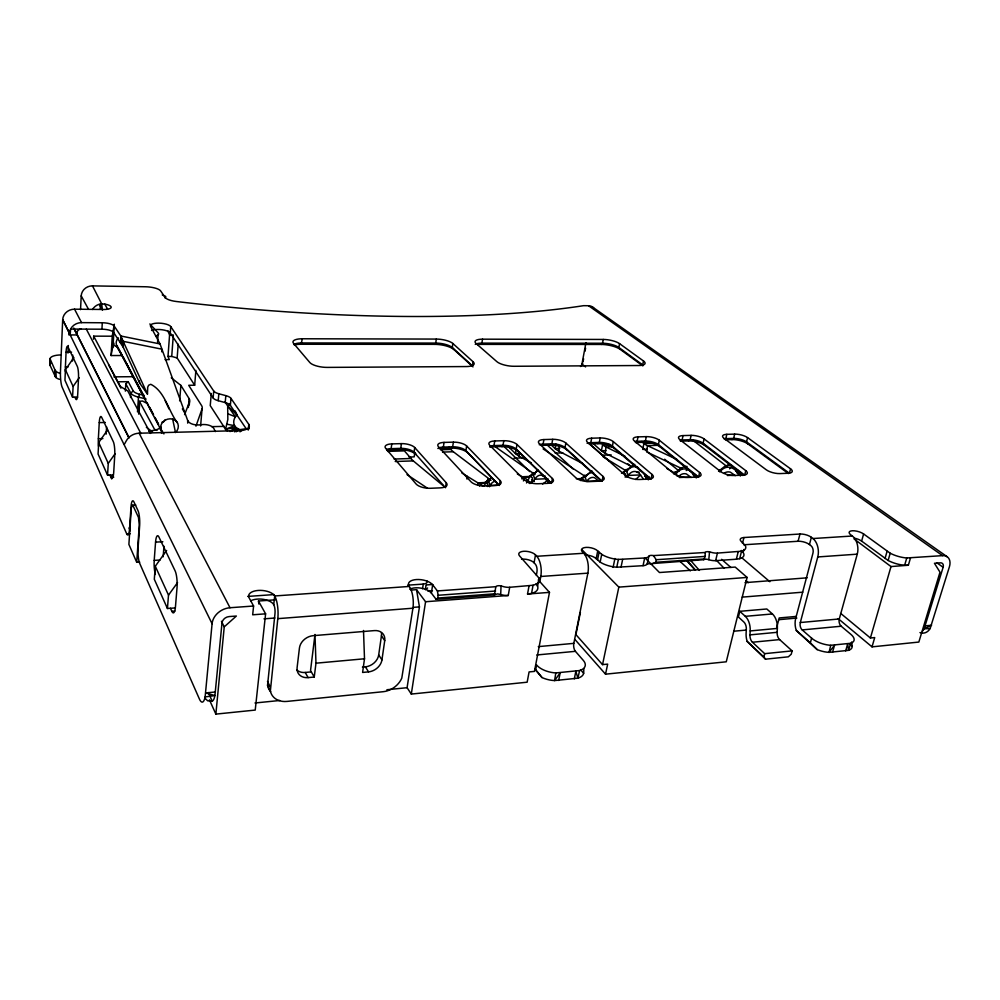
<?xml version="1.0" encoding="UTF-8"?>
<svg xmlns="http://www.w3.org/2000/svg" width="1000" height="1000" viewBox="0 0 1000 1000"><rect width="100%" height="100%" fill="white"/><g stroke="black" fill="none" stroke-linecap="round" stroke-linejoin="round"><path stroke-width="1.5" d="M225.1 402.062L227.675 405.9L227.838 419.487L225.538 429.275L227.613 431.1M409.688 589.212A12.65 5.987 8.7 0 1 421.35 588.2A12.65 5.987 8.7 0 1 431.375 593.112L436.087 599.288L494.412 594.913L495.85 586.688A4.7 2.163 10.3 0 1 501.05 585.925L503.975 586.775A9.325 4.263 10.4 0 0 509.7 587.288L533.062 585.25A18.462 8.338 10.6 0 0 539.075 578.138L519.575 555.913A8.95 3.912 10.6 0 1 523.763 551.275A8.95 3.912 10.6 0 1 535.513 554.9L536.788 556.275A14.875 6.725 85.8 0 1 540.775 576.475L539.637 582.525M81.225 329.113C78.213 328.913 75.9 332.225 77.162 334.95L70.175 334.938L70.588 329.062L101.938 329.2A10.312 3.337 4.1 0 1 113.338 331.987L123.312 347.375L139.725 383.188L147.475 394.087L147.7 387.212L148.637 385.238L150.75 384.288C165.05 391.325 168.3 411.012 177.438 422.775M59.662 379.4A13.312 4.65 3.2 0 1 55.712 377.388L50.087 365.412L50.263 358.288A13.125 4.45 3.3 0 1 61.262 354.938M54.812 376.238L55.062 370.188L50.338 359.462L50.087 365.412M509.7 587.288L508.237 595.487A9.312 4.3 10.4 0 1 500.7 594.438L501.05 585.925M50.263 358.288L50 364.312A13.1 4.487 3.2 0 1 50.7 363.263M65.4 371.562A9.038 1.538 88.8 0 1 65.4 366.938L66.075 352.175A9.087 1.55 88.9 0 1 67.962 346.838L77.312 366.388A9.363 1.65 88.8 0 1 78.5 378.562L77.75 393.825A9.325 1.638 88.7 0 1 75.725 398.975L74.938 397.225M73.9 357.537L65.425 369.712L64.95 380.262L72.575 397.25L77.75 397.188M67.975 353.088L68.325 345.5M68.812 334.9L69.025 330.35M72.525 361L72.8 355.112M72.575 397.25L73.1 386.475L65.425 369.712M80.538 309.65L81.213 295.875A10.775 10.05 -14.9 0 1 92.487 285.887L145.438 286.762A12.938 3.862 5 0 1 160.662 290.925L165.212 297.525A12.95 3.912 5.3 0 0 176.325 301.5A507.75 114.65 6.4 0 0 583.587 305.675L588.562 305.738A9.513 7.788 -53.7 0 1 593.913 308.438M93.537 339.2L93.7 336.15L112.238 336.2L114.312 324.188L112.938 347.725M100.25 309.237L100.538 303.95L104.938 304.137A9.075 2.8 4.3 0 1 111.188 307.4A9.075 2.8 4.3 0 1 103.825 309.488L74.55 309.188A11.375 10.5 -13.5 0 0 62.688 319.688L60.4 373.162A13.35 2.225 88.8 0 0 62.075 387L126.713 533.862L130.363 533.675M101.938 329.2L102.287 322.762L81.538 322.625A11.638 10.688 -15 0 0 70.588 329.062M98.537 446.362A10.05 1.9 88.4 0 1 98.362 438.713L99.25 422.612A10.1 1.925 88.5 0 1 101.638 417.238L113.287 441.613A10.45 2.062 88.3 0 1 114.738 455.462L113.725 472.175A10.412 2.037 88.2 0 1 111.15 477.25L113.763 477.163M107.575 429.963L98.713 442.512L98.075 454.025L107.562 475.163L113.287 474.963M56.05 371.4L55.712 377.388L55.062 370.188L56.05 371.4A13.338 4.612 3.3 0 0 60.425 373.488M106.163 434.137L106.587 426.838M111.112 355.55L113.212 343.175L113.9 343.15L113.863 344.812A8.688 2.875 4.2 0 0 116.825 346.675L122.212 355.525L111.112 355.55L112.238 336.2M792.125 650.888L764.7 653.662L752.425 642.237A6.688 3.862 82.1 0 1 749.975 634.875L750.2 630.938A13.213 7.562 82.5 0 0 745.325 616.337L739.812 611.312L738.413 617L743.9 622.05A6.612 3.775 82.5 0 1 746.325 629.325L746.112 633.263A13.388 7.725 82.1 0 0 747.163 641.413L765.512 659.175L788.35 656.825L791.237 654.212L792.125 650.888L779.638 639.6A6.637 3.938 81.8 0 1 777.138 632.312L777.375 628.4A13.1 7.7 82.2 0 0 772.412 613.95L766.8 608.987L739.812 611.312M107.562 475.163L108.263 463.375L98.713 442.512M123.45 343.15L120.438 342.537L120.838 336L114.2 326.075A10.337 3.312 4.1 0 0 102.287 322.762M125.35 391.138L125.8 383.837L128.225 381.688L133.238 390.9A11.762 4.213 4.2 0 0 139.637 394.275L144.1 395.337M130.512 397.512L130.787 393.075L125.8 383.837M137.487 411.962L138.463 397.137L139.637 394.275M138.675 414.113L139.4 401.312L142.55 401.012L145.35 402.525A8.425 3.075 4.2 0 0 146.9 403.2M139.725 562.112L136.713 562.288L139.288 524.95L138.463 517.4L132.775 505.125L135.762 505M157.575 342.125L158.112 334.487M165.087 359.625L169.3 359.6L168 356.425L169.575 334.938L167.738 330.65M246.4 429.038L230.362 405.363A10.163 3.725 5.2 0 0 225.2 402.587L218.225 400.7A10.025 3.638 5.3 0 1 213.125 397.95L170.275 332.925L170.738 326.562A10.325 3.3 4.9 0 0 158.65 323.125A10.325 3.3 4.9 0 0 150.562 326.35L160.037 343.938L187.65 420.425L187.712 423.15M155.35 574.475A11.825 2.612 87.4 0 1 154.213 560.363L155.562 542.125A11.875 2.65 87.5 0 1 158.912 536.987L175.087 570.8A12.387 2.862 87.2 0 1 177.025 587.663L175.475 606.663A12.337 2.837 87 0 1 171.838 611.312L170.463 608.275M166.637 550.462L155.287 566.237L154.312 579.275L167.438 608.5L174.975 607.95M200.613 425.962L202.05 408.9A24.638 9.062 4.6 0 0 201.55 405.525L188.713 385.288L194.675 385.225L177.15 357.987L171.725 356.425L173.325 334.95M177.15 357.987L178.2 344.175M163.162 556.825L163.975 546.213M179.662 400.9L180.875 385.375L171.275 377.825M167.438 608.5L168.5 595.125L155.287 566.237M188.375 407.512L189.088 398.575L180.875 385.375M189.275 404.975L189.525 401.887A24.475 8.9 4.4 0 0 189.088 398.575M194.675 385.225L195.888 370.387M211.287 393.5L210.238 405.625L225.538 429.275L235.9 427.45L239.862 429.637L246.988 428.6M213.125 397.95L213.725 391.037L170.738 326.562M218.225 400.7L218.837 393.762A10.037 3.6 5.4 0 1 213.725 391.037M466.938 479.075L467.2 476.275M225.2 402.587L225.837 395.637L218.837 393.762M230.362 405.363L231 398.4A10.175 3.688 5.3 0 0 225.837 395.637M69.9 333.988L62.688 319.688L212.087 623.725L205.125 696.925A19.9 4.825 86.2 0 1 199.375 698.962L139.7 563.375A11.287 2.387 87.5 0 1 138.075 548.225L139.637 525.7A11.2 2.362 87.8 0 0 138 510.625L133.887 501.838A11.075 2.312 87.9 0 0 130.988 506.95L129.525 529.062A10.875 2.225 87.8 0 1 126.713 533.862M477.65 485.188L477.875 482.837L461.875 473M138.975 411.688L139.55 405.525M205.138 698.4L207.712 700.837L212.175 701.125A19.85 4.925 86.2 0 0 214.913 695.575L222 622.962A6.863 5.575 -28.2 0 1 229.15 616.575L236.363 616.038L224.237 626.862L215.863 714.112L255.225 710.075L265.6 613.825L258.463 601.025L275.262 599.812M585.325 555.075A8.787 3.787 11.7 0 1 596.163 558.663L600.15 562.112A17.525 7.475 12.1 0 0 616.775 567.212L643.037 565.688A8.762 3.713 12.6 0 0 647.188 563.938L703.713 559.7A4.35 1.787 13.6 0 1 708.787 559.7L709.538 551.862L712.3 552.612A8.65 3.487 13.6 0 0 717.425 553.1L741.538 551.2A17.138 6.8 13.7 0 0 744.95 545.05L741.538 541.763A8.512 3.337 14 0 1 743.925 537.525L799.975 534.025A8.425 3.188 14.6 0 1 811.363 537.3L812.962 538.538A13.625 8.475 84.1 0 1 817.763 556.95L800.312 622.537A5.438 3.312 81.7 0 0 802.188 629.913L811.625 638.162A16.825 7.2 16.4 0 0 830.75 645.288L850.713 643.275A16.8 7.113 16.5 0 0 850.863 634.338L841.2 626.225A5.375 3.388 81.2 0 1 839.287 618.95L857.262 554.163A13.45 8.688 83.8 0 0 852.35 536.013L850.725 534.788A8.35 3.05 15.1 0 1 852.275 530.763A8.35 3.05 15.1 0 1 863.612 533.975L890.2 553.212A17.087 6.238 15.8 0 0 906.775 557.962L942.537 555.638A13.637 9 -50.2 0 1 949.412 566.8L930.138 628.538A15.938 10.8 79.9 0 1 919.963 632.55M248.225 430.087L248.787 424.35L231 398.4M249.075 428.825L248.787 424.35M531.263 462.912L519.075 456.163L519.462 452.262M521.987 479.062L522.212 476.75L517.312 473.925M436.087 599.288L437.713 598.062L438.15 595.275L437.4 590.938L432.663 584.8A12.688 5.938 8.7 0 0 416.375 579.55A12.688 5.938 8.7 0 0 409.288 586.45L274.7 595.962A13.362 6.475 5.1 0 0 258.25 590.438A13.362 6.475 5.1 0 0 249.075 597.775L253.588 606.013L252.675 614.8L265.6 613.825M583.075 463.775L558.812 451.1L559.362 445.988M294.088 344.288A13.425 4.412 6.7 0 1 301.9 342.95L435.725 343.075A12.85 4.1 8.5 0 1 452.25 347.512L472.438 365.875L473.088 361.763L452.85 343.5A12.862 4.075 8.5 0 0 436.312 339.075L302.362 338.775L301.025 344.263A15.662 5.162 6.7 0 0 294.25 344.975M270.637 691.65A19.625 15.438 -30.6 0 1 267.55 685.225L274.975 613.675A6.625 1.925 86.5 0 0 273.738 604.637L274.7 595.962A16.562 4.812 86.5 0 1 277.8 618.65L270.363 690.95A19.737 15.488 -30.6 0 0 286.988 701.413L383.137 691.712A19.05 14.75 -34.7 0 0 401.788 678.138L412.925 608.212A15.925 5.938 85.9 0 0 409.288 586.45M605.275 453.288L606 446.95A44.337 24.337 88.1 0 1 602.575 444.787L601.388 450.775A50.963 27.7 88.2 0 0 605.275 453.288L631.2 466.213M314.25 677.025L315.975 663.188L314.988 634.475L310.538 670.525L314.25 677.025L308.113 677.613A13.113 10.337 -31.7 0 1 297.1 667.663L299.438 648.025A13.175 10.475 -32 0 1 313.263 635.662L374.35 630.6A12.9 10.15 -34.8 0 1 384.725 640.675L381.95 659.887A12.837 10.025 -34.3 0 1 368.55 671.875L362.6 672.45L364.5 658.775L363.5 630.475M709.538 551.862A4.35 1.775 13.6 0 0 705.188 552.5L653.413 555.6A4.412 1.85 12.8 0 0 648.863 556.237A8.787 3.675 12.5 0 1 644.7 557.975L618.4 559.425A17.562 7.412 12.1 0 1 601.725 554.35L597.737 550.925A8.812 3.75 11.7 0 0 586.05 547.388A8.812 3.75 11.7 0 0 582.4 551.9L583.737 553.263A14.663 7.05 85.5 0 1 587.875 573.15L573.812 643.363A5.85 2.75 83.9 0 0 575.413 651.325L583.337 660.425A17.7 8.762 12.4 0 1 579.625 670.537L555.812 672.925A17.763 8.863 12 0 1 536.6 664.975L535.625 670.05L542.013 677.55A17.725 8.925 12.1 0 0 554.575 680.575L577.875 678.175A17.663 8.838 12.4 0 0 583.663 673.325L583.837 668.8M487.438 486.512L487.75 484.075L485.688 482L483.15 483.525L477.875 482.837L487.812 482.425M523.413 480.938L524.95 477.675L528.075 480.988L531.8 482.663L532.45 477.9L530.3 475.875L527.688 477.388L522.212 476.75L531.275 476.388M386.8 449.363A10.438 4.05 7.9 0 1 391.138 448.65L400.75 448.363A10.4 4.025 8.1 0 1 414.038 452.275L445.5 487.713L446.262 482.788L414.725 447.537A10.425 4 8.1 0 0 401.425 443.625L391.8 443.9L391.138 448.65L389.913 449.963A13.037 5.075 7.9 0 0 386.95 450.238M401.425 443.625L400.75 448.363L399.513 449.675L389.913 449.963M705.188 552.5L705.175 556.413L703.713 559.7M362.413 667.125L365.375 666.85A12.763 10 -34.3 0 0 378.7 654.925L381.438 635.788A12.825 10.125 -34.7 0 0 381.438 632.975M414.725 447.537L414.038 452.275L416.087 454.562A13 5.05 8.1 0 0 399.513 449.675M414.812 452.438L414.175 456.875L409.05 457.038M436.312 339.075L435.725 343.075L434.637 344.35L301.025 344.263M452.85 343.5L452.25 347.512L453.888 349.525L472.987 366.887M465.662 450.513L499.363 485.45L500.188 480.6L466.65 445.988A10.25 3.887 8.9 0 0 453.387 442.15L444.062 442.413L443.35 447.088L442.025 448.387A12.825 4.925 8.8 0 0 439.175 448.65M538.275 579.925L549.487 592.375L534.45 671.4L529.087 671.925L527.15 682.2L411.3 694.075L407.088 687.7L419.438 606.888L416.538 589.675L410.988 590.062M422.562 588.7L423.275 584.087A6.225 2.9 8.6 0 0 426.712 580.7M425.538 588.362L426.012 585.288M625.212 477.238L625.688 474.15L623.362 472.2L621.475 473.188M411.3 694.075L425.562 601.737L416.538 589.675M453.387 442.15L452.663 446.812L451.337 448.1L442.025 448.387M431.375 593.112L432.663 584.8M475.275 344.4A12.675 3.987 9 0 1 481.887 343.125L602.537 343.25A12.263 3.688 10.4 0 1 618.825 347.463L642.688 364.888L643.475 360.975L619.575 343.65A12.275 3.663 10.4 0 0 603.263 339.45L482.512 339.175L481.887 343.125L480.737 344.375A14.775 4.662 9 0 0 477.5 344.55M498.113 484.387L465.9 450.65L466.65 445.988M555.812 672.925L554.575 680.575L560.163 672.837L558.663 680.462M489.988 446.25A10.125 3.812 9.5 0 1 493.975 445.575L503.013 445.3A10.1 3.787 9.7 0 1 516.2 449.087L551.512 483.25L552.4 478.488L517 444.487A10.113 3.762 9.7 0 0 503.8 440.7L494.75 440.962L493.975 445.575L492.575 446.85A12.65 4.775 9.5 0 0 489.812 447.113M503.8 440.7L503.013 445.3L501.6 446.575A12.613 4.75 9.7 0 1 518.05 451.312L551.2 483.4M517 444.487L515.462 453.575A52.35 25.7 88.1 0 0 519.075 456.163M539.275 444.762A9.988 3.688 10.3 0 1 543.1 444.1L551.875 443.837A9.963 3.663 10.4 0 1 565.013 447.562L602.062 481.125L603 476.425L565.85 443.025A9.975 3.638 10.4 0 0 552.712 439.312L543.925 439.562L543.1 444.1L541.625 445.363L550.388 445.1A12.45 4.6 10.4 0 1 566.763 449.75L601.6 481.337M552.712 439.312L551.875 443.837L550.388 445.1M549.487 592.375L527.537 594.025L529.038 585.862M536.35 575.237L536.912 572.225A5.95 2.688 85.8 0 0 535.325 564.163L534.062 562.775L535.513 554.9M555.938 444.05L555.1 448.575A51.4 26.475 88.2 0 0 558.812 451.1M527.537 594.025L531.55 593.4L533.062 585.25M531.55 593.4A18.425 8.413 10.7 0 0 537.562 586.213L539.075 578.138M565.85 443.025L565.013 447.562L566.763 449.75M585.938 342.75L581.95 364.062A3.75 3.05 -51.2 0 1 580.525 366.525M583.013 361.863L583.587 358.825M585.013 351.225L585.575 348.188M603.263 339.45L602.537 343.25L601.225 344.45L480.737 344.375M587.112 443.325A9.862 3.575 10.9 0 1 590.788 442.675L599.312 442.413A9.85 3.55 11 0 1 612.388 446.087L651.05 479.075L652.038 474.438L613.275 441.613A9.862 3.525 11 0 0 600.188 437.95L591.663 438.2L590.788 442.675L589.237 443.925L597.75 443.663A12.3 4.45 11.1 0 1 614.062 448.25L650.4 479.288M600.188 437.95L599.312 442.413L597.75 443.663M619.575 343.65L618.825 347.463L620.212 349.375L642.825 365.9M613.275 441.613L612.388 446.087L614.062 448.25M580.4 612.288L575.913 634.625L602.537 664.625L607.663 664.112L605.538 674.175L726.263 661.8L747.113 577.438L735.2 567.075L659.463 572.525L646 558.913M596.163 558.663L597.737 550.925M597.525 560.025L599.087 552.275M574.325 678.85L575.862 671.263L577.875 678.175L579.625 670.537M600.15 562.112L601.725 554.35M635.112 441.475A9.762 3.462 11.5 0 1 637.1 441.287L645.387 441.037A9.738 3.438 11.6 0 1 658.4 444.65L698.562 477.075L699.6 472.5L659.338 440.238A9.75 3.413 11.6 0 0 646.3 436.637L638.013 436.875L637.1 441.287L635.487 442.525L643.75 442.275A12.163 4.312 11.7 0 1 659.987 446.775L697.812 477.35M613.088 567.375L614.938 558.513M616.775 567.212L618.4 559.425M646.3 436.637L645.387 441.037L643.75 442.275M621.013 567.212L622.638 559.45M602.537 664.625L618.837 587.125L581.95 549.738M659.338 440.238L658.4 444.65L659.987 446.775M643.037 565.688L644.7 557.975M647.188 563.938L648.863 556.237M680.175 440.125A9.663 3.35 12.1 0 1 682.1 439.938L690.15 439.7A9.637 3.325 12.2 0 1 703.1 443.25L744.663 475.138L745.75 470.637L704.075 438.9A9.65 3.3 12.1 0 0 691.112 435.363L683.062 435.588L682.1 439.938L680.413 441.163L688.45 440.913A12.05 4.175 12.2 0 1 704.613 445.363L743.75 475.412M652.75 563.562L655.688 562.288L656.25 559.725L653.413 555.6M691.112 435.363L690.15 439.7L688.45 440.913M704.075 438.9L703.1 443.25L704.613 445.363M725.837 438.625L726.838 434.338L734.663 434.113A9.562 3.2 12.6 0 1 747.562 437.612L790.537 468.812L789.425 473.25L746.55 441.9A9.55 3.212 12.7 0 0 733.662 438.4L725.837 438.625A9.562 3.237 12.6 0 0 723.975 438.812M734.663 434.113L733.662 438.4L731.9 439.6L725.387 439.8M708.787 559.7A8.637 3.513 13.6 0 0 715.638 560.65L717.425 553.1M747.562 437.612L746.55 441.9L747.987 443.975L788.413 473.587M715.638 560.65L736.375 559.212L738.2 551.712M742.487 543.413L743.925 537.525M736.375 559.212L739.712 558.688L741.538 551.2M739.712 558.688A17.1 6.863 13.8 0 0 743.138 552.487L743.863 549.513M830.75 645.288L829.038 652.35A16.8 7.25 16.5 0 1 817.2 649.613L796.3 630.475A13.6 8.275 81.7 0 1 795.675 618.513L812.962 553.138A5.45 3.388 84.1 0 0 811.05 545.8L809.463 544.55A8.413 3.212 14.7 0 0 798.1 541.263L743.688 544.788M765.512 659.175L763.838 657.013L764.7 653.662M798.1 541.263L799.975 534.025M776.8 627.225L779.212 617.95L796.25 616.425M809.463 544.55L811.363 537.3M817.2 649.613L810.35 642.85L811.625 638.162M910.487 557.975L908.363 565.25L904.65 565.237A17.062 6.288 15.9 0 1 888.125 560.475L861.625 541.1L863.612 533.975M832.55 652.275L834.513 645.225L829.038 652.35L848.575 650.337A16.762 7.175 16.6 0 0 852.15 646.062L851.663 641.988M845.688 650.913L847.663 643.9L848.575 650.337L850.713 643.275M885.025 558.525L887.087 551.287M888.125 560.475L890.2 553.212M922.4 631.163A15.962 10.762 80 0 0 924.125 628.8L943.125 567.288A5.45 3.6 -50.2 0 0 940.362 562.825L934.438 563.275L940 572.175L918.838 642.062L872.025 646.862L874.712 637.575L870.413 638L891 566.562L853.988 538.875M904.65 565.237L906.775 557.962M195.95 426.175L202.05 408.9M120.838 336L123.162 341.325L122.587 342.9L120.838 336L160.037 343.938M184.575 414.65L189.525 401.887M120.438 342.537L121.287 340.363L123.312 347.375L123.162 341.325L161.8 349.162L161.812 351.85M484.075 485.9L487.987 479.3L490.25 479.212L485.688 482M537.737 469.65L534.875 473.137L532.7 473.212L530.3 475.875L526.525 482.962M479.525 486.012L480.513 483.8L482.525 486.062M580.712 480.6L584.412 475.438L586.538 475.35L591.888 470.737M165.413 419.588L163.363 422.113L161.988 422.175M132.775 505.125L131.325 507.675L128.887 544.4L136.713 562.288M73.1 386.475L79.188 377.75M108.263 463.375L115.1 453.713M168.5 595.125L177.55 582.612M740.3 476.025L741.188 474.9L743.55 474.8L741.188 474.9A22.538 13.062 86.6 0 0 735.8 470.763L737.463 469.787L735.8 470.763M645.688 478.4L647.325 476.45L646.2 475.712M531.8 482.663L534.837 479.225A22.287 10.275 87.2 0 1 542.263 475.45L545.013 475.838M235.162 410.95L237.075 414.925L235.425 416.8A9.65 8.512 -31.8 0 0 234.587 425.662L235.9 427.45L229.85 431.25M628 469.525L625.95 469.6L623.362 472.2L634.725 464.375M626.625 477.1L628.263 475.425A21.65 11.238 87 0 1 636.4 471.725L639.125 472.1M673.863 473.7L680.7 468.363L684.45 466.637A28.6 15.762 86.7 0 1 687.075 466.463M686.225 470.562L687.887 468.888M742.425 475.475L743.3 474.625M718.55 471.275L724.35 466.65L728.225 464.95A28.2 16.3 86.6 0 1 730.938 464.775L728.225 464.95M234.537 431.85L237.7 428.812L229.938 431.55M729.562 468.837L732.15 466.35M673.575 473.512L675.375 471.8L677.387 471.712M133.238 390.9L130.787 393.075A14.1 5.075 4.2 0 0 138.463 397.137L145.975 398.925M240.012 431.838L242.237 429.875M582.725 363.387L581.95 364.062L585.575 366.912M228.038 413.862L235.425 416.8L227.675 405.9L230.1 403.963M645.263 479.4L648.888 476.525M425.425 589.688L427.6 587.987M542.55 484L545.375 482.1L547.9 478.688L534.837 479.225L532.7 473.212M494.412 594.913L497.438 593.9L500.7 594.438M530.3 475.875L534.875 473.137M635.7 479.5L640.588 474.925L628.263 475.425L625.95 469.6M579.138 479.562L586.538 475.35M236.15 431.763L239.862 429.637M736.875 472.312L738.9 471.488L736.75 471.75M225.538 429.275L234.587 425.662L227.087 424.263M741.888 474.2L738.45 472.038L738.162 470.662L736.825 470.538L737.188 471.85L738.9 471.488M116.312 346.337L117.537 346.138M205.125 696.925L214.913 695.575L205.688 692.925L215.425 691.988M254.988 702.987L279.825 700.487M386.912 689.737L407.088 687.7M752.425 642.237L779.638 639.6M925.362 625.85L931.587 625.25L924.125 628.8L930.138 628.538M750.2 630.938L777.375 628.4M296.913 670.037A13.05 10.312 -31.6 0 0 305.212 672.463L311.325 671.888M536.763 654.975L575.413 651.325M802.188 629.913L841.2 626.225M749.975 634.875L777.138 632.312M538.288 646.625L573.812 643.363M800.312 622.537L839.287 618.95M733.725 631.225L746.038 630.087M778.487 619.712L796.838 618.05M315.975 663.188L364.5 658.775M745.325 616.337L772.412 613.95M160.688 428.45L161.213 427.113L161.35 430.4A10.425 5.663 -0.5 0 1 161.388 433.05M742.212 597.125L802.775 592.175M263.975 618.85L274.862 618.013M413.225 607.362L419.438 606.888M277.8 618.65L412.925 608.212M745 582.638L807.2 577.825M437.713 598.062L495.087 593.775M425.562 601.737L508.237 595.487M618.837 587.125L747.113 577.438M891 566.562L908.363 565.25M171.838 611.312L174.85 611.087M212.087 623.725A17.15 13.925 -28.2 0 1 230.012 607.737L253.588 606.013M438.15 595.275L495.575 591.025M427.85 591.062L432.463 590.725M437.4 590.938L495.85 586.688M247.738 596.425L274.15 594.575M407.738 585.175L423.275 584.087M540.775 576.475L587.875 573.15M817.763 556.95L857.262 554.163M426.475 584.925L432.625 584.487M655.688 562.288L704.587 558.938M656.25 559.725L705.175 556.413M536.788 556.275L583.737 553.263M812.962 538.538L852.35 536.013M154.213 560.363L160.025 560.025M155.562 542.125L162.862 541.737M529.075 483.387L532.087 483.263M487.987 479.3L490.05 485.45L499.062 485.075M584.412 475.438L586.663 481.4L597.987 480.925M679.312 477.512L689.837 477.075M727.312 475.5L733.162 475.25M720.913 469.975L718.962 470.05L719.788 471.95A25.863 14.925 86.6 0 1 738.725 474.113M576.337 478.8L582.225 478.55M555.163 453.113L562.812 452.863M394.113 459.05L411.05 458.488A47.6 16.163 89.9 0 0 413.288 460.9L443.363 485.863M395.225 461.5L413.288 460.9M514 458.188L523.013 457.875M602.212 455.188L611.188 454.888M442.525 452.088L453.325 451.75L491.012 480.3M559.738 448.425L555.1 448.575L550.712 444.538M613.387 446.725L606 446.95L625.138 456.35M658.25 445.312L647.463 445.65A43.75 25.125 88.1 0 1 643.925 443.525L641.525 441.55M519.938 453.425L515.462 453.575L508.038 446.337M605.925 450.625L601.388 450.775L593.325 443.75M647.113 449.288L642.688 449.425L643.925 443.512L652.775 443.25M492.137 446.75L502.55 446.5M387.575 451.388L404.387 450.875L411.05 458.488M440.575 449.762L450.975 449.438A46.438 16.95 -90 0 0 453.325 451.75M602.575 444.787L610.138 444.55M98.362 438.713L102.888 438.6M123.675 443.8L124.637 443.862L126.2 440.988A13.762 12.112 -22.7 0 1 139.125 433.212L241.525 430.575A15.862 6 5.3 0 0 249.35 425.95M211.812 426.65L224.312 426.375M99.25 422.612L105.325 422.488M117.9 381.788L128.225 381.688M113.925 376.85L133.562 376.688M65.4 366.938L68.138 366.912M66.075 352.175L71.575 352.163M168 356.425L171.725 356.425M169.575 334.938L172.075 334.95M644.6 476.362L647.325 476.45M737.188 471.85L738.45 472.038M162.25 294.887L165.6 296.35A6.412 1.938 5.1 0 1 164.75 297.738M156.975 430.462L154.425 429.188L139.4 401.312M677.062 459.525L647.463 445.65L646.7 451.9L681.875 468.625M636.4 471.725L639.263 473.325L643.325 478.988M666.838 468.5L676.162 473.875M603.1 456.788L626.375 470.975M648.438 479.8L646.388 478.387A26.463 13.738 87 0 0 644.15 473.75M542.263 475.45L544.875 477.113L548.612 482.962M543.088 448.925L585.688 476.725M427.663 488.338L407.025 474.613M495.125 446.662L535.037 474.55M592.475 306.988L947.312 556.862M588.562 305.738L942.537 555.638M532.062 479.825L534.338 481.45M936.787 562.75L943.125 567.288M146.375 427.262L152.487 431.875M737.05 473.038L738.737 474.338M692.862 440.2L727.35 466.812M487.4 485.05L489.575 486.725M693.138 474.85L696.287 477.887L697.163 476.75A22.85 12.637 86.7 0 0 693.775 473.488M664.65 459.237L679.125 471.075M840.812 613.5L870.413 638M838.188 618.638L872.025 646.862M849.837 644.1L852.15 646.062M741.737 557.7L769.85 581.725M627.788 463.8L631.337 466.838M589.538 443.862L609.438 461.25M721.6 559.325L730.888 567.45M745.987 580.65L748.312 582.675M796.3 630.475L810.35 642.85M581.9 478.075L584.15 480.075M678.975 560.425L690.362 570.862M546.975 444.8L573.237 469.05M747.163 641.413L763.838 657.013M227.675 405.9L237.075 414.925M504.05 446.463L529.675 471.575M735.3 475.613L730.312 472.137A21.163 12.212 86.6 0 0 724.137 473.2M716.35 560.237L723.962 568.075M449 447.337L450.975 449.438M691.175 477.463L686.35 473.925A21.463 11.8 86.7 0 0 678.612 476.587M741.25 550.45L743.138 552.487M149.85 323.938L158.225 332.962A9.213 2.988 4.7 0 1 155.675 335.913M686.762 560.725L694.987 569.975M691.15 561.05L699.425 570.413M687.163 560.562L695.413 569.95M574.837 639.362L605.538 674.175M580.825 670.025L583.663 673.325M599.012 481.35L594.55 477.688A22.088 10.888 87 0 0 586.663 481.4M516.2 449.087L518.05 451.312M535.138 669.062L542.013 677.55M148.85 431.188A10.412 5.688 -0.5 0 1 151.412 430.675L153.188 430.475A10.3 5.562 -0.5 0 0 159.838 427.887L163.925 433.925M381.438 635.788L384.725 640.675M378.7 654.925L381.95 659.887M162.338 432.562L117.088 346.45M536.075 583.888L537.562 586.213M365.375 666.85L368.55 671.875M182.35 408.85L184.537 412.475M104.55 303.837L107.575 309.075M99.525 304.925L102.463 310.113L101.675 303.837L92.487 285.887M305.212 672.463L308.113 677.613M81.213 295.875L88.287 308.875M124.425 359.65L122.95 356.887L145.45 399.55M125.862 362.325L132.537 374.775M134.012 377.525L135.488 380.275M136.088 381.35L143.6 395.4M150.562 433.425L127.775 390.962L120.325 386.45L93.7 336.15M74.175 328.525L76.838 333.55M149.075 406.438L153.438 414.688M154.887 417.45L158.512 424.325M108.55 364.738L120.938 388.15M135.5 380.662L118.225 347.9A7.975 7.325 -18.8 0 1 118.312 337.837M136.938 383.4L145.575 399.775M147.012 402.512L148.463 405.238M149.9 407.975L153.5 414.8M154.938 417.525L158.537 424.363M86.312 329.125L140.975 433.638M74.55 309.188L81.538 322.625M139.125 433.212L230.012 607.737M267.475 681.462L270.2 686.712L267.55 685.225L270.363 690.95M74.237 328.75L128.912 437.413M221.438 621.287L224.237 626.862M73.688 328.038L128.988 438.025M159.838 427.887L161.213 430.838A9.062 8.05 -24.1 0 1 165.087 420.238A9.062 8.05 -24.1 0 1 176.637 421.625A9.062 8.05 -24.1 0 1 175.512 432.537L172.575 418.75M165.2 400.662L169.013 408.95M123.162 341.325L147.475 394.087M110.175 475.075L111.15 477.25M110.425 476.15L111.7 478.975M208.325 692.6L212.175 701.125M209.45 699.862L215.863 714.112M215.263 431.613L214.075 428.938A10.388 5.675 0.8 0 0 209.438 425.412A10.225 5.587 0.8 0 0 201.713 424.65L200 424.862A10.213 5.513 0.7 0 1 187.675 420.425M129.05 527.913L130.312 530.763M675.375 471.8L677.262 476.287M139.338 380.562L139.725 383.188M258.463 601.025L258.863 604.038M582.312 364.738A5.613 4.562 -51.2 0 1 581.587 366M151.537 330.475A10.312 3.337 4.8 0 1 161.962 329.738A10.312 3.337 4.8 0 1 170.275 332.925M521.575 559.212A8.925 3.95 10.6 0 1 534.062 562.775M451.337 448.1A12.8 4.9 8.9 0 1 467.85 452.912M434.637 344.35A14.988 4.8 8.5 0 1 453.888 349.525M601.225 344.45A14.3 4.312 10.4 0 1 620.212 349.375M731.9 439.6A11.938 4.037 12.7 0 1 747.987 443.975M92.5 309.5A11.113 10.3 -17 0 1 100.538 303.95M790.537 468.812A10.05 3.462 13.5 0 1 788.1 473.25L779.987 473.587A10.062 3.487 13.4 0 1 766.275 469.8L724 438.312A9.575 3.212 12.5 0 1 726.838 434.338M745.75 470.637A10.137 3.588 13 0 1 742.9 475.15L734.538 475.5A10.163 3.613 12.9 0 1 720.75 471.65L679.825 439.625A9.675 3.325 12.1 0 1 683.062 435.588M643.475 360.975A12.65 3.862 10.8 0 1 638.8 365.525L514.075 366.275A13.062 4.188 9.3 0 1 496.863 361.65L476.087 343.525A12.688 3.962 9 0 1 482.512 339.175M446.262 482.788A10.925 4.412 8.7 0 1 440.375 487.863L430.275 488.288A10.962 4.438 8.5 0 1 416.1 484.012L385.712 448.4A10.45 4.025 7.9 0 1 391.8 443.9M552.4 478.488A10.613 4.125 10.4 0 1 547.65 483.35L538.188 483.75A10.637 4.15 10.2 0 1 524.125 479.625L489.725 445.3A10.137 3.787 9.5 0 1 494.75 440.962M591.663 438.2A9.875 3.55 10.9 0 0 587.587 442.375L625.475 475.513A10.375 3.875 11.7 0 0 639.4 479.5L648.288 479.125A10.35 3.85 11.8 0 0 652.038 474.438M500.188 480.6A10.762 4.263 9.6 0 1 494.888 485.575L485.1 485.988A10.788 4.288 9.4 0 1 470.988 481.788L438.525 446.825A10.288 3.9 8.8 0 1 444.062 442.413M543.925 439.562A10 3.663 10.3 0 0 539.388 443.812L575.6 477.537A10.5 4.013 11 0 0 589.587 481.587L598.763 481.213A10.475 3.987 11.1 0 0 603 476.425M302.362 338.775A13.45 4.375 6.7 0 0 293.562 343.363L309.812 362.512A13.85 4.662 6.9 0 0 327.25 367.4L466.25 366.562A13.25 4.312 8.7 0 0 473.088 361.763M638.013 436.875A9.775 3.438 11.5 0 0 634.375 440.988L673.838 473.55A10.263 3.738 12.3 0 0 687.688 477.463L696.312 477.1A10.237 3.713 12.4 0 0 699.6 472.5M854.7 538.25A8.338 3.075 15.2 0 1 861.625 541.1M250.613 600.837A13.338 6.525 5.1 0 1 263.562 599.375A13.338 6.525 5.1 0 1 273.738 604.637M488.675 481.35A27.825 12.05 87.2 0 1 490.95 478.35M490.05 485.45A22.763 9.85 87.2 0 1 494.613 481.45M676.188 473.713A26.225 14.425 86.7 0 1 694.488 475.962M626.712 471.538A26.463 13.738 87 0 1 638.488 467.762M585.163 477.425A27 13.312 87 0 1 593.538 472.55M533.4 475.213A27.25 12.562 87.2 0 1 538.45 470.575M437.85 448.5A10.275 3.925 8.8 0 1 443.35 447.088L452.663 446.812A10.237 3.912 8.9 0 1 465.9 450.65"/></g></svg>
